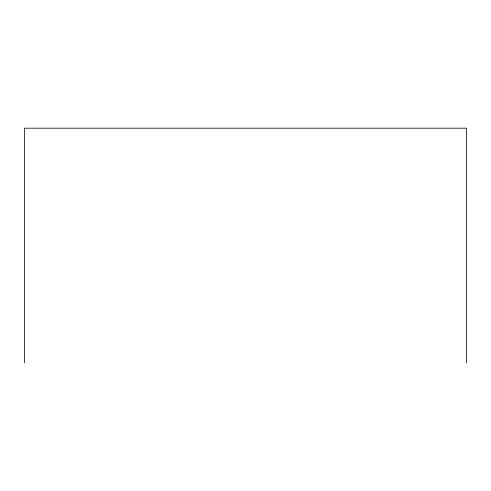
<?xml version="1.0" encoding="UTF-8"?>
<svg xmlns="http://www.w3.org/2000/svg" width="491" height="491" viewBox="0 0 491 491"><rect width="100%" height="100%" fill="white"/><g stroke="black" fill="none" stroke-linecap="round" stroke-linejoin="round"><path stroke-width="0.74" d="M466.45 362.812L466.45 128.188L24.55 128.188L24.55 362.812"/></g></svg>
